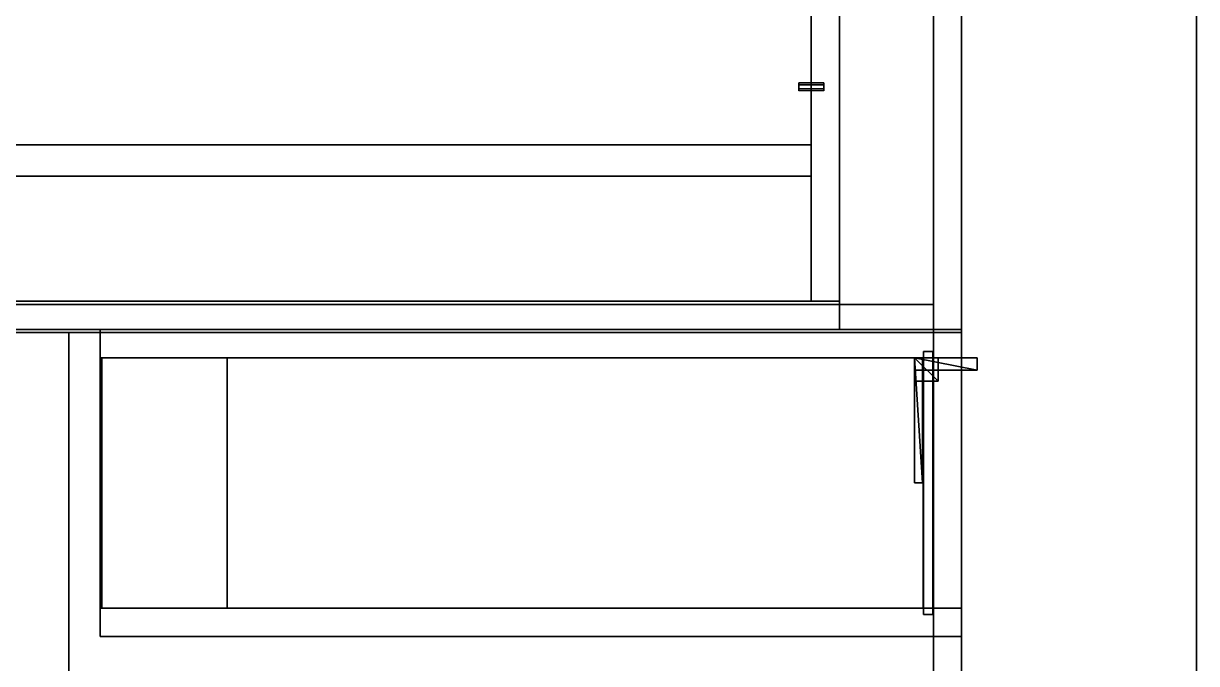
# Model space of a CAD drawing. Extents: x 0 to 3903, y -1756 to 0.
# Drawn here: x 3154 to 3903, y -949 to -540 of the extents above; entities that cross this region are included whole.
import ezdxf

# ---------------------------------------------------------------- set-up
doc = ezdxf.new("R2010")
doc.units = 0
for name, color, linetype in [('LAYER0', 7, 'CONTINUOUS'), ('LAYER1', 7, 'CONTINUOUS'), ('LAYER130', 8, 'CONTINUOUS'), ('LAYER131', 8, 'CONTINUOUS'), ('LAYER132', 8, 'CONTINUOUS'), ('LAYER133', 2, 'CONTINUOUS'), ('LAYER134', 28, 'CONTINUOUS'), ('LAYER135', 253, 'CONTINUOUS'), ('LAYER136', 253, 'CONTINUOUS'), ('LAYER137', 253, 'CONTINUOUS'), ('LAYER138', 253, 'CONTINUOUS'), ('LAYER139', 253, 'CONTINUOUS'), ('LAYER140', 253, 'CONTINUOUS'), ('LAYER141', 8, 'CONTINUOUS'), ('LAYER142', 8, 'CONTINUOUS'), ('LAYER143', 8, 'CONTINUOUS'), ('LAYER144', 8, 'CONTINUOUS'), ('LAYER145', 35, 'CONTINUOUS'), ('LAYER146', 35, 'CONTINUOUS'), ('LAYER147', 35, 'CONTINUOUS'), ('LAYER149', 35, 'CONTINUOUS'), ('LAYER55', 7, 'CONTINUOUS'), ('LAYER56', 8, 'CONTINUOUS'), ('LAYER57', 7, 'CONTINUOUS'), ('LAYER67', 7, 'CONTINUOUS'), ('LAYER70', 7, 'CONTINUOUS'), ('LAYER73', 254, 'CONTINUOUS')]:
    doc.layers.add(name, color=color, linetype=linetype)

msp = doc.modelspace()

# ---------------------------------------------------------------- linework, layer by layer
at = {"layer": 'LAYER0', "invisible_edges": 1}
for points in [[(3902.994, -18.002), (0.0042, -1756.002), (0.0042, -18.002), (3902.994, -18.002)], [(0.0042, -1756.002), (3902.994, -18.002), (3902.994, -1756.002), (0.0042, -1756.002)], [(3902.994, -1756.002, 5), (0.0042, -18.002, 5), (0.0042, -1756.002, 5), (3902.994, -1756.002, 5)], [(0.0042, -18.002, 5), (3902.994, -1756.002, 5), (3902.994, -18.002, 5), (0.0042, -18.002, 5)], [(3902.994, -18.002), (3902.994, -1756.002, 5), (3902.994, -1756.002), (3902.994, -18.002)], [(3902.994, -1756.002, 5), (3902.994, -18.002), (3902.994, -18.002, 5), (3902.994, -1756.002, 5)]]:
    msp.add_3dface(points, dxfattribs=at)
at = {"layer": 'LAYER1'}
for points, invisible_edges in [([(3903.002, -1756.003, 5), (3753.002, -1606.003, 5), (3903.002, -18.0032, 5), (3903.002, -1756.003, 5)], 3), ([(3753.002, -168.0032, 5), (3903.002, -18.0032, 5), (3753.002, -1606.003, 5), (3753.002, -168.0032, 5)], 3), ([(3903.002, -18.0032, 2955), (3903.002, -1593.003, 2198), (3903.002, -408.0032, 2198), (3903.002, -18.0032, 2955)], 5), ([(3903.002, -1756.003, 2955), (3903.002, -1593.003, 2198), (3903.002, -18.0032, 2955), (3903.002, -1756.003, 2955)], 3), ([(3903.002, -1593.003, 1073), (3903.002, -18.0032, 5), (3903.002, -408.0032, 1073), (3903.002, -1593.003, 1073)], 3), ([(3903.002, -1593.003, 1073), (3903.002, -1756.003, 5), (3903.002, -18.0032, 5), (3903.002, -1593.003, 1073)], 5), ([(3753.002, -168.0032, 5), (3753.002, -1593.003, 1073), (3753.002, -408.0032, 1073), (3753.002, -168.0032, 5)], 5), ([(3753.002, -1606.003, 5), (3753.002, -1593.003, 1073), (3753.002, -168.0032, 5), (3753.002, -1606.003, 5)], 3), ([(3753.002, -1593.003, 2198), (3753.002, -168.0032, 2955), (3753.002, -408.0032, 2198), (3753.002, -1593.003, 2198)], 3), ([(3753.002, -1593.003, 2198), (3753.002, -1606.003, 2955), (3753.002, -168.0032, 2955), (3753.002, -1593.003, 2198)], 5)]:
    msp.add_3dface(points, dxfattribs=dict(at, invisible_edges=invisible_edges))
at = {"layer": 'LAYER130', "invisible_edges": 1}
for points in [[(3728.399, -754, 563.5), (3202.999, -914, 563.5), (3728.399, -914, 563.5), (3728.399, -754, 563.5)], [(3202.999, -914, 563.5), (3728.399, -754, 563.5), (3202.999, -754, 563.5), (3202.999, -914, 563.5)], [(3202.999, -754, 545.5), (3202.999, -914, 563.5), (3202.999, -754, 563.5), (3202.999, -754, 545.5)], [(3202.999, -914, 563.5), (3202.999, -754, 545.5), (3202.999, -914, 545.5), (3202.999, -914, 563.5)], [(3728.399, -754, 563.5), (3202.999, -754, 545.5), (3202.999, -754, 563.5), (3728.399, -754, 563.5)], [(3202.999, -754, 545.5), (3728.399, -754, 563.5), (3728.399, -754, 545.5), (3202.999, -754, 545.5)], [(3202.999, -754, 545.5), (3728.399, -914, 545.5), (3202.999, -914, 545.5), (3202.999, -754, 545.5)], [(3728.399, -914, 545.5), (3202.999, -754, 545.5), (3728.399, -754, 545.5), (3728.399, -914, 545.5)], [(3728.399, -914, 545.5), (3728.399, -754, 563.5), (3728.399, -914, 563.5), (3728.399, -914, 545.5)], [(3728.399, -754, 563.5), (3728.399, -914, 545.5), (3728.399, -754, 545.5), (3728.399, -754, 563.5)], [(3728.399, -914, 545.5), (3202.999, -914, 563.5), (3202.999, -914, 545.5), (3728.399, -914, 545.5)], [(3202.999, -914, 563.5), (3728.399, -914, 545.5), (3728.399, -914, 563.5), (3202.999, -914, 563.5)]]:
    msp.add_3dface(points, dxfattribs=at)
at = {"layer": 'LAYER131', "invisible_edges": 1}
for points in [[(3752.999, -736, 205), (3202.999, -754, 205), (3202.999, -736, 205), (3752.999, -736, 205)], [(3202.999, -754, 205), (3752.999, -736, 205), (3752.999, -754, 205), (3202.999, -754, 205)], [(3202.999, -736, 885), (3202.999, -754, 205), (3202.999, -754, 885), (3202.999, -736, 885)], [(3202.999, -754, 205), (3202.999, -736, 885), (3202.999, -736, 205), (3202.999, -754, 205)], [(3752.999, -754, 885), (3202.999, -736, 885), (3202.999, -754, 885), (3752.999, -754, 885)], [(3202.999, -736, 885), (3752.999, -754, 885), (3752.999, -736, 885), (3202.999, -736, 885)], [(3202.999, -736, 885), (3752.999, -736, 205), (3202.999, -736, 205), (3202.999, -736, 885)], [(3752.999, -736, 205), (3202.999, -736, 885), (3752.999, -736, 885), (3752.999, -736, 205)], [(3752.999, -736, 205), (3752.999, -754, 885), (3752.999, -754, 205), (3752.999, -736, 205)], [(3752.999, -754, 885), (3752.999, -736, 205), (3752.999, -736, 885), (3752.999, -754, 885)], [(3752.999, -754, 885), (3202.999, -754, 205), (3752.999, -754, 205), (3752.999, -754, 885)], [(3202.999, -754, 205), (3752.999, -754, 885), (3202.999, -754, 885), (3202.999, -754, 205)]]:
    msp.add_3dface(points, dxfattribs=at)
at = {"layer": 'LAYER132', "invisible_edges": 1}
for points in [[(3752.999, -914, 205), (3202.999, -914, 885), (3752.999, -914, 885), (3752.999, -914, 205)], [(3202.999, -914, 885), (3752.999, -914, 205), (3202.999, -914, 205), (3202.999, -914, 885)], [(3752.999, -914, 205), (3202.999, -932, 205), (3202.999, -914, 205), (3752.999, -914, 205)], [(3202.999, -932, 205), (3752.999, -914, 205), (3752.999, -932, 205), (3202.999, -932, 205)], [(3202.999, -932, 205), (3202.999, -914, 885), (3202.999, -914, 205), (3202.999, -932, 205)], [(3202.999, -914, 885), (3202.999, -932, 205), (3202.999, -932, 885), (3202.999, -914, 885)], [(3752.999, -932, 885), (3202.999, -914, 885), (3202.999, -932, 885), (3752.999, -932, 885)], [(3202.999, -914, 885), (3752.999, -932, 885), (3752.999, -914, 885), (3202.999, -914, 885)], [(3752.999, -932, 885), (3752.999, -914, 205), (3752.999, -914, 885), (3752.999, -932, 885)], [(3752.999, -914, 205), (3752.999, -932, 885), (3752.999, -932, 205), (3752.999, -914, 205)], [(3202.999, -932, 205), (3752.999, -932, 885), (3202.999, -932, 885), (3202.999, -932, 205)], [(3752.999, -932, 885), (3202.999, -932, 205), (3752.999, -932, 205), (3752.999, -932, 885)]]:
    msp.add_3dface(points, dxfattribs=at)
at = {"layer": 'LAYER133'}
for points in [[(3722.999, -834, 855.5), (3727.999, -834, 855.5), (3722.999, -754, 855.5), (3722.999, -834, 855.5)], [(3722.999, -754, 855.5), (3727.999, -834, 855.5), (3727.999, -754, 855.5), (3722.999, -754, 855.5)], [(3722.999, -754, 855.5), (3727.999, -754, 855.5), (3722.999, -754, 832.5), (3722.999, -754, 855.5)], [(3722.999, -754, 832.5), (3727.999, -754, 855.5), (3727.999, -754, 832.5), (3722.999, -754, 832.5)], [(3722.999, -834, 855.5), (3722.999, -754, 855.5), (3722.999, -834, 832.5), (3722.999, -834, 855.5)], [(3722.999, -834, 832.5), (3722.999, -754, 855.5), (3722.999, -754, 832.5), (3722.999, -834, 832.5)], [(3722.999, -834, 832.5), (3722.999, -754, 832.5), (3727.999, -834, 832.5), (3722.999, -834, 832.5)], [(3727.999, -834, 832.5), (3722.999, -754, 832.5), (3727.999, -754, 832.5), (3727.999, -834, 832.5)], [(3727.999, -834, 832.5), (3727.999, -754, 832.5), (3727.999, -834, 855.5), (3727.999, -834, 832.5)], [(3727.999, -834, 855.5), (3727.999, -754, 832.5), (3727.999, -754, 855.5), (3727.999, -834, 855.5)], [(3722.999, -834, 832.5), (3727.999, -834, 832.5), (3722.999, -834, 855.5), (3722.999, -834, 832.5)], [(3722.999, -834, 855.5), (3727.999, -834, 832.5), (3727.999, -834, 855.5), (3722.999, -834, 855.5)]]:
    msp.add_3dface(points, dxfattribs=at)
at = {"layer": 'LAYER134', "invisible_edges": 1}
for points in [[(3722.999, -754, 832.5), (3722.999, -834, 855.5), (3722.999, -754, 855.5), (3722.999, -754, 832.5)], [(3722.999, -834, 855.5), (3722.999, -754, 832.5), (3722.999, -834, 832.5), (3722.999, -834, 855.5)], [(3727.999, -754, 855.5), (3722.999, -834, 855.5), (3727.999, -834, 855.5), (3727.999, -754, 855.5)], [(3722.999, -834, 855.5), (3727.999, -754, 855.5), (3722.999, -754, 855.5), (3722.999, -834, 855.5)], [(3722.999, -754, 832.5), (3727.999, -834, 832.5), (3722.999, -834, 832.5), (3722.999, -754, 832.5)], [(3727.999, -834, 832.5), (3722.999, -754, 832.5), (3727.999, -754, 832.5), (3727.999, -834, 832.5)], [(3727.999, -754, 855.5), (3722.999, -754, 832.5), (3722.999, -754, 855.5), (3727.999, -754, 855.5)], [(3722.999, -754, 832.5), (3727.999, -754, 855.5), (3727.999, -754, 832.5), (3722.999, -754, 832.5)], [(3727.999, -834, 832.5), (3727.999, -754, 855.5), (3727.999, -834, 855.5), (3727.999, -834, 832.5)], [(3727.999, -754, 855.5), (3727.999, -834, 832.5), (3727.999, -754, 832.5), (3727.999, -754, 855.5)], [(3727.999, -834, 832.5), (3722.999, -834, 855.5), (3722.999, -834, 832.5), (3727.999, -834, 832.5)], [(3722.999, -834, 855.5), (3727.999, -834, 832.5), (3727.999, -834, 855.5), (3722.999, -834, 855.5)]]:
    msp.add_3dface(points, dxfattribs=at)
at = {"layer": 'LAYER135'}
for points in [[(3722.999, -769, 855.5), (3737.999, -769, 855.5), (3722.999, -754, 855.5), (3722.999, -769, 855.5)], [(3722.999, -754, 855.5), (3737.999, -769, 855.5), (3737.999, -754, 855.5), (3722.999, -754, 855.5)], [(3722.999, -754, 855.5), (3737.999, -754, 855.5), (3722.999, -754, 840.5), (3722.999, -754, 855.5)], [(3722.999, -754, 840.5), (3737.999, -754, 855.5), (3737.999, -754, 840.5), (3722.999, -754, 840.5)], [(3722.999, -769, 855.5), (3722.999, -754, 855.5), (3722.999, -769, 840.5), (3722.999, -769, 855.5)], [(3722.999, -769, 840.5), (3722.999, -754, 855.5), (3722.999, -754, 840.5), (3722.999, -769, 840.5)], [(3722.999, -769, 840.5), (3722.999, -754, 840.5), (3737.999, -769, 840.5), (3722.999, -769, 840.5)], [(3737.999, -769, 840.5), (3722.999, -754, 840.5), (3737.999, -754, 840.5), (3737.999, -769, 840.5)], [(3737.999, -769, 840.5), (3737.999, -754, 840.5), (3737.999, -769, 855.5), (3737.999, -769, 840.5)], [(3737.999, -769, 855.5), (3737.999, -754, 840.5), (3737.999, -754, 855.5), (3737.999, -769, 855.5)], [(3722.999, -769, 840.5), (3737.999, -769, 840.5), (3722.999, -769, 855.5), (3722.999, -769, 840.5)], [(3722.999, -769, 855.5), (3737.999, -769, 840.5), (3737.999, -769, 855.5), (3722.999, -769, 855.5)]]:
    msp.add_3dface(points, dxfattribs=at)
at = {"layer": 'LAYER136'}
for points in [[(3722.999, -769, 855.5), (3737.999, -769, 855.5), (3722.999, -754, 855.5), (3722.999, -769, 855.5)], [(3722.999, -754, 855.5), (3737.999, -769, 855.5), (3737.999, -754, 855.5), (3722.999, -754, 855.5)], [(3722.999, -754, 855.5), (3737.999, -754, 855.5), (3722.999, -754, 840.5), (3722.999, -754, 855.5)], [(3722.999, -754, 840.5), (3737.999, -754, 855.5), (3737.999, -754, 840.5), (3722.999, -754, 840.5)], [(3722.999, -769, 855.5), (3722.999, -754, 855.5), (3722.999, -769, 840.5), (3722.999, -769, 855.5)], [(3722.999, -769, 840.5), (3722.999, -754, 855.5), (3722.999, -754, 840.5), (3722.999, -769, 840.5)], [(3722.999, -769, 840.5), (3722.999, -754, 840.5), (3737.999, -769, 840.5), (3722.999, -769, 840.5)], [(3737.999, -769, 840.5), (3722.999, -754, 840.5), (3737.999, -754, 840.5), (3737.999, -769, 840.5)], [(3737.999, -769, 840.5), (3737.999, -754, 840.5), (3737.999, -769, 855.5), (3737.999, -769, 840.5)], [(3737.999, -769, 855.5), (3737.999, -754, 840.5), (3737.999, -754, 855.5), (3737.999, -769, 855.5)], [(3722.999, -769, 840.5), (3737.999, -769, 840.5), (3722.999, -769, 855.5), (3722.999, -769, 840.5)], [(3722.999, -769, 855.5), (3737.999, -769, 840.5), (3737.999, -769, 855.5), (3722.999, -769, 855.5)]]:
    msp.add_3dface(points, dxfattribs=at)
at = {"layer": 'LAYER137'}
for points in [[(3722.999, -769, 855.5), (3737.999, -769, 855.5), (3722.999, -754, 855.5), (3722.999, -769, 855.5)], [(3722.999, -754, 855.5), (3737.999, -769, 855.5), (3737.999, -754, 855.5), (3722.999, -754, 855.5)], [(3722.999, -754, 855.5), (3737.999, -754, 855.5), (3722.999, -754, 840.5), (3722.999, -754, 855.5)], [(3722.999, -754, 840.5), (3737.999, -754, 855.5), (3737.999, -754, 840.5), (3722.999, -754, 840.5)], [(3722.999, -769, 855.5), (3722.999, -754, 855.5), (3722.999, -769, 840.5), (3722.999, -769, 855.5)], [(3722.999, -769, 840.5), (3722.999, -754, 855.5), (3722.999, -754, 840.5), (3722.999, -769, 840.5)], [(3722.999, -769, 840.5), (3722.999, -754, 840.5), (3737.999, -769, 840.5), (3722.999, -769, 840.5)], [(3737.999, -769, 840.5), (3722.999, -754, 840.5), (3737.999, -754, 840.5), (3737.999, -769, 840.5)], [(3737.999, -769, 840.5), (3737.999, -754, 840.5), (3737.999, -769, 855.5), (3737.999, -769, 840.5)], [(3737.999, -769, 855.5), (3737.999, -754, 840.5), (3737.999, -754, 855.5), (3737.999, -769, 855.5)], [(3722.999, -769, 840.5), (3737.999, -769, 840.5), (3722.999, -769, 855.5), (3722.999, -769, 840.5)], [(3722.999, -769, 855.5), (3737.999, -769, 840.5), (3737.999, -769, 855.5), (3722.999, -769, 855.5)]]:
    msp.add_3dface(points, dxfattribs=at)
at = {"layer": 'LAYER138'}
for points in [[(3722.999, -769, 855.5), (3737.999, -769, 855.5), (3722.999, -754, 855.5), (3722.999, -769, 855.5)], [(3722.999, -754, 855.5), (3737.999, -769, 855.5), (3737.999, -754, 855.5), (3722.999, -754, 855.5)], [(3722.999, -754, 855.5), (3737.999, -754, 855.5), (3722.999, -754, 840.5), (3722.999, -754, 855.5)], [(3722.999, -754, 840.5), (3737.999, -754, 855.5), (3737.999, -754, 840.5), (3722.999, -754, 840.5)], [(3722.999, -769, 855.5), (3722.999, -754, 855.5), (3722.999, -769, 840.5), (3722.999, -769, 855.5)], [(3722.999, -769, 840.5), (3722.999, -754, 855.5), (3722.999, -754, 840.5), (3722.999, -769, 840.5)], [(3722.999, -769, 840.5), (3722.999, -754, 840.5), (3737.999, -769, 840.5), (3722.999, -769, 840.5)], [(3737.999, -769, 840.5), (3722.999, -754, 840.5), (3737.999, -754, 840.5), (3737.999, -769, 840.5)], [(3737.999, -769, 840.5), (3737.999, -754, 840.5), (3737.999, -769, 855.5), (3737.999, -769, 840.5)], [(3737.999, -769, 855.5), (3737.999, -754, 840.5), (3737.999, -754, 855.5), (3737.999, -769, 855.5)], [(3722.999, -769, 840.5), (3737.999, -769, 840.5), (3722.999, -769, 855.5), (3722.999, -769, 840.5)], [(3722.999, -769, 855.5), (3737.999, -769, 840.5), (3737.999, -769, 855.5), (3722.999, -769, 855.5)]]:
    msp.add_3dface(points, dxfattribs=at)
at = {"layer": 'LAYER139'}
for points in [[(3722.999, -762, 855.5), (3762.999, -762, 855.5), (3722.999, -754, 855.5), (3722.999, -762, 855.5)], [(3722.999, -754, 855.5), (3762.999, -762, 855.5), (3762.999, -754, 855.5), (3722.999, -754, 855.5)], [(3722.999, -754, 855.5), (3762.999, -754, 855.5), (3722.999, -754, 847.5), (3722.999, -754, 855.5)], [(3722.999, -754, 847.5), (3762.999, -754, 855.5), (3762.999, -754, 847.5), (3722.999, -754, 847.5)], [(3722.999, -762, 855.5), (3722.999, -754, 855.5), (3722.999, -762, 847.5), (3722.999, -762, 855.5)], [(3722.999, -762, 847.5), (3722.999, -754, 855.5), (3722.999, -754, 847.5), (3722.999, -762, 847.5)], [(3722.999, -762, 847.5), (3722.999, -754, 847.5), (3762.999, -762, 847.5), (3722.999, -762, 847.5)], [(3762.999, -762, 847.5), (3722.999, -754, 847.5), (3762.999, -754, 847.5), (3762.999, -762, 847.5)], [(3762.999, -762, 847.5), (3762.999, -754, 847.5), (3762.999, -762, 855.5), (3762.999, -762, 847.5)], [(3762.999, -762, 855.5), (3762.999, -754, 847.5), (3762.999, -754, 855.5), (3762.999, -762, 855.5)], [(3722.999, -762, 847.5), (3762.999, -762, 847.5), (3722.999, -762, 855.5), (3722.999, -762, 847.5)], [(3722.999, -762, 855.5), (3762.999, -762, 847.5), (3762.999, -762, 855.5), (3722.999, -762, 855.5)]]:
    msp.add_3dface(points, dxfattribs=at)
at = {"layer": 'LAYER140'}
for points in [[(3722.999, -834, 855.5), (3727.999, -834, 855.5), (3722.999, -754, 855.5), (3722.999, -834, 855.5)], [(3722.999, -754, 855.5), (3727.999, -834, 855.5), (3727.999, -754, 855.5), (3722.999, -754, 855.5)], [(3722.999, -754, 855.5), (3727.999, -754, 855.5), (3722.999, -754, 839.5), (3722.999, -754, 855.5)], [(3722.999, -754, 839.5), (3727.999, -754, 855.5), (3727.999, -754, 839.5), (3722.999, -754, 839.5)], [(3722.999, -834, 855.5), (3722.999, -754, 855.5), (3722.999, -834, 839.5), (3722.999, -834, 855.5)], [(3722.999, -834, 839.5), (3722.999, -754, 855.5), (3722.999, -754, 839.5), (3722.999, -834, 839.5)], [(3722.999, -834, 839.5), (3722.999, -754, 839.5), (3727.999, -834, 839.5), (3722.999, -834, 839.5)], [(3727.999, -834, 839.5), (3722.999, -754, 839.5), (3727.999, -754, 839.5), (3727.999, -834, 839.5)], [(3727.999, -834, 839.5), (3727.999, -754, 839.5), (3727.999, -834, 855.5), (3727.999, -834, 839.5)], [(3727.999, -834, 855.5), (3727.999, -754, 839.5), (3727.999, -754, 855.5), (3727.999, -834, 855.5)], [(3722.999, -834, 839.5), (3727.999, -834, 839.5), (3722.999, -834, 855.5), (3722.999, -834, 839.5)], [(3722.999, -834, 855.5), (3727.999, -834, 839.5), (3727.999, -834, 855.5), (3722.999, -834, 855.5)]]:
    msp.add_3dface(points, dxfattribs=at)
at = {"layer": 'LAYER141', "invisible_edges": 1}
for points in [[(3752.999, -914, 206), (3202.999, -754, 206), (3752.999, -754, 206), (3752.999, -914, 206)], [(3202.999, -754, 206), (3752.999, -914, 206), (3202.999, -914, 206), (3202.999, -754, 206)], [(3752.999, -754, 224), (3202.999, -754, 206), (3202.999, -754, 224), (3752.999, -754, 224)], [(3202.999, -754, 206), (3752.999, -754, 224), (3752.999, -754, 206), (3202.999, -754, 206)], [(3202.999, -914, 224), (3202.999, -754, 206), (3202.999, -914, 206), (3202.999, -914, 224)], [(3202.999, -754, 206), (3202.999, -914, 224), (3202.999, -754, 224), (3202.999, -754, 206)], [(3202.999, -914, 224), (3752.999, -754, 224), (3202.999, -754, 224), (3202.999, -914, 224)], [(3752.999, -754, 224), (3202.999, -914, 224), (3752.999, -914, 224), (3752.999, -754, 224)], [(3752.999, -754, 224), (3752.999, -914, 206), (3752.999, -754, 206), (3752.999, -754, 224)], [(3752.999, -914, 206), (3752.999, -754, 224), (3752.999, -914, 224), (3752.999, -914, 206)], [(3752.999, -914, 206), (3202.999, -914, 224), (3202.999, -914, 206), (3752.999, -914, 206)], [(3202.999, -914, 224), (3752.999, -914, 206), (3752.999, -914, 224), (3202.999, -914, 224)]]:
    msp.add_3dface(points, dxfattribs=at)
at = {"layer": 'LAYER142', "invisible_edges": 1}
for points in [[(3283.999, -914, 866.5), (3203.999, -754, 866.5), (3283.999, -754, 866.5), (3283.999, -914, 866.5)], [(3203.999, -754, 866.5), (3283.999, -914, 866.5), (3203.999, -914, 866.5), (3203.999, -754, 866.5)], [(3283.999, -754, 884.5), (3203.999, -754, 866.5), (3203.999, -754, 884.5), (3283.999, -754, 884.5)], [(3203.999, -754, 866.5), (3283.999, -754, 884.5), (3283.999, -754, 866.5), (3203.999, -754, 866.5)], [(3203.999, -914, 884.5), (3203.999, -754, 866.5), (3203.999, -914, 866.5), (3203.999, -914, 884.5)], [(3203.999, -754, 866.5), (3203.999, -914, 884.5), (3203.999, -754, 884.5), (3203.999, -754, 866.5)], [(3203.999, -914, 884.5), (3283.999, -754, 884.5), (3203.999, -754, 884.5), (3203.999, -914, 884.5)], [(3283.999, -754, 884.5), (3203.999, -914, 884.5), (3283.999, -914, 884.5), (3283.999, -754, 884.5)], [(3283.999, -754, 884.5), (3283.999, -914, 866.5), (3283.999, -754, 866.5), (3283.999, -754, 884.5)], [(3283.999, -914, 866.5), (3283.999, -754, 884.5), (3283.999, -914, 884.5), (3283.999, -914, 866.5)], [(3283.999, -914, 866.5), (3203.999, -914, 884.5), (3203.999, -914, 866.5), (3283.999, -914, 866.5)], [(3203.999, -914, 884.5), (3283.999, -914, 866.5), (3283.999, -914, 884.5), (3203.999, -914, 884.5)]]:
    msp.add_3dface(points, dxfattribs=at)
at = {"layer": 'LAYER143', "invisible_edges": 1}
for points in [[(3728.699, -918, 220), (3728.699, -750, 884.5), (3728.699, -750, 220), (3728.699, -918, 220)], [(3728.699, -750, 884.5), (3728.699, -918, 220), (3728.699, -918, 884.5), (3728.699, -750, 884.5)], [(3734.699, -750, 220), (3728.699, -750, 884.5), (3734.699, -750, 884.5), (3734.699, -750, 220)], [(3728.699, -750, 884.5), (3734.699, -750, 220), (3728.699, -750, 220), (3728.699, -750, 884.5)], [(3734.699, -918, 884.5), (3728.699, -750, 884.5), (3728.699, -918, 884.5), (3734.699, -918, 884.5)], [(3728.699, -750, 884.5), (3734.699, -918, 884.5), (3734.699, -750, 884.5), (3728.699, -750, 884.5)], [(3734.699, -750, 220), (3728.699, -918, 220), (3728.699, -750, 220), (3734.699, -750, 220)], [(3728.699, -918, 220), (3734.699, -750, 220), (3734.699, -918, 220), (3728.699, -918, 220)], [(3734.699, -918, 884.5), (3734.699, -750, 220), (3734.699, -750, 884.5), (3734.699, -918, 884.5)], [(3734.699, -750, 220), (3734.699, -918, 884.5), (3734.699, -918, 220), (3734.699, -750, 220)], [(3728.699, -918, 220), (3734.699, -918, 884.5), (3728.699, -918, 884.5), (3728.699, -918, 220)], [(3734.699, -918, 884.5), (3728.699, -918, 220), (3734.699, -918, 220), (3734.699, -918, 884.5)]]:
    msp.add_3dface(points, dxfattribs=at)
at = {"layer": 'LAYER144', "invisible_edges": 1}
for points in [[(3734.999, -754, 885), (3752.999, -754, 765), (3734.999, -754, 765), (3734.999, -754, 885)], [(3752.999, -754, 765), (3734.999, -754, 885), (3752.999, -754, 885), (3752.999, -754, 765)], [(3734.999, -914, 765), (3752.999, -754, 765), (3752.999, -914, 765), (3734.999, -914, 765)], [(3752.999, -754, 765), (3734.999, -914, 765), (3734.999, -754, 765), (3752.999, -754, 765)], [(3734.999, -754, 885), (3752.999, -914, 885), (3752.999, -754, 885), (3734.999, -754, 885)], [(3752.999, -914, 885), (3734.999, -754, 885), (3734.999, -914, 885), (3752.999, -914, 885)], [(3734.999, -914, 765), (3734.999, -754, 885), (3734.999, -754, 765), (3734.999, -914, 765)], [(3734.999, -754, 885), (3734.999, -914, 765), (3734.999, -914, 885), (3734.999, -754, 885)], [(3752.999, -914, 885), (3752.999, -754, 765), (3752.999, -754, 885), (3752.999, -914, 885)], [(3752.999, -754, 765), (3752.999, -914, 885), (3752.999, -914, 765), (3752.999, -754, 765)], [(3752.999, -914, 885), (3734.999, -914, 765), (3752.999, -914, 765), (3752.999, -914, 885)], [(3734.999, -914, 765), (3752.999, -914, 885), (3734.999, -914, 885), (3734.999, -914, 765)]]:
    msp.add_3dface(points, dxfattribs=at)
at = {"layer": 'LAYER145'}
for points, invisible_edges in [([(2987.5, -234.75, 885), (3753, -168, 885), (3753, -738, 885), (2987.5, -234.75, 885)], 5), ([(3753, -168, 910), (2987.5, -234.75, 910), (3753, -738, 910), (3753, -168, 910)], 3), ([(3753, -168, 910), (3753, -738, 885), (3753, -168, 885), (3753, -168, 910)], 1), ([(3753, -738, 885), (3753, -168, 910), (3753, -738, 910), (3753, -738, 885)], 1), ([(2987.5, -234.75, 885), (3753, -738, 885), (3013.39, -254.6101, 885), (2987.5, -234.75, 885)], 3), ([(3753, -738, 910), (2987.5, -234.75, 910), (3013.39, -254.6101, 910), (3753, -738, 910)], 5), ([(3013.39, -254.6101, 885), (3753, -738, 885), (3033.25, -280.5, 885), (3013.39, -254.6101, 885)], 3), ([(3753, -738, 910), (3013.39, -254.6101, 910), (3033.25, -280.5, 910), (3753, -738, 910)], 5), ([(3033.25, -280.5, 885), (3753, -738, 885), (3045.74, -310.6499, 885), (3033.25, -280.5, 885)], 3), ([(3753, -738, 910), (3033.25, -280.5, 910), (3045.74, -310.6499, 910), (3753, -738, 910)], 5), ([(3045.74, -310.6499, 885), (3753, -738, 885), (3050, -343, 885), (3045.74, -310.6499, 885)], 3), ([(3753, -738, 910), (3045.74, -310.6499, 910), (3050, -343, 910), (3753, -738, 910)], 5), ([(3050, -343, 885), (3753, -738, 885), (3050, -543, 885), (3050, -343, 885)], 3), ([(3753, -738, 910), (3050, -343, 910), (3050, -543, 910), (3753, -738, 910)], 5), ([(3050, -543, 885), (3753, -738, 885), (3045.74, -575.3501, 885), (3050, -543, 885)], 3), ([(3753, -738, 910), (3050, -543, 910), (3045.74, -575.3501, 910), (3753, -738, 910)], 5), ([(3045.74, -575.3501, 885), (3753, -738, 885), (3033.25, -605.5, 885), (3045.74, -575.3501, 885)], 3), ([(3753, -738, 910), (3045.74, -575.3501, 910), (3033.25, -605.5, 910), (3753, -738, 910)], 5), ([(3033.25, -605.5, 885), (3753, -738, 885), (3013.39, -631.3899, 885), (3033.25, -605.5, 885)], 3), ([(3753, -738, 910), (3033.25, -605.5, 910), (3013.39, -631.3899, 910), (3753, -738, 910)], 5), ([(3013.39, -631.3899, 885), (3753, -738, 885), (2987.5, -651.25, 885), (3013.39, -631.3899, 885)], 3), ([(3753, -738, 910), (3013.39, -631.3899, 910), (2987.5, -651.25, 910), (3753, -738, 910)], 5), ([(2987.5, -651.25, 885), (3753, -738, 885), (2957.35, -663.74, 885), (2987.5, -651.25, 885)], 3), ([(3753, -738, 910), (2987.5, -651.25, 910), (2957.35, -663.74, 910), (3753, -738, 910)], 5), ([(2957.35, -663.74, 885), (3753, -738, 885), (2925, -668, 885), (2957.35, -663.74, 885)], 3), ([(3753, -738, 910), (2957.35, -663.74, 910), (2925, -668, 910), (3753, -738, 910)], 5), ([(2405, -738, 885), (2625, -668, 885), (3753, -738, 885), (2405, -738, 885)], 3), ([(3753, -738, 910), (2925, -668, 910), (2405, -738, 910), (3753, -738, 910)], 3), ([(2925, -668, 885), (3753, -738, 885), (2625, -668, 885), (2925, -668, 885)], 3), ([(3753, -738, 885), (2405, -738, 910), (2405, -738, 885), (3753, -738, 885)], 1), ([(2405, -738, 910), (3753, -738, 885), (3753, -738, 910), (2405, -738, 910)], 1)]:
    msp.add_3dface(points, dxfattribs=dict(at, invisible_edges=invisible_edges))
at = {"layer": 'LAYER146'}
for points, invisible_edges in [([(3753, -738, 910), (3735, -720, 910), (3753, -168, 910), (3753, -738, 910)], 3), ([(3735, -186, 910), (3753, -168, 910), (3735, -720, 910), (3735, -186, 910)], 3), ([(3735, -186, 930), (3753, -738, 930), (3753, -168, 930), (3735, -186, 930)], 5), ([(3753, -738, 930), (3753, -168, 910), (3753, -168, 930), (3753, -738, 930)], 1), ([(3753, -168, 910), (3753, -738, 930), (3753, -738, 910), (3753, -168, 910)], 1), ([(3735, -720, 910), (3735, -186, 930), (3735, -186, 910), (3735, -720, 910)], 1), ([(3735, -186, 930), (3735, -720, 910), (3735, -720, 930), (3735, -186, 930)], 1), ([(3753, -738, 930), (3735, -186, 930), (3735, -720, 930), (3753, -738, 930)], 5), ([(3735, -720, 910), (3753, -738, 910), (2405, -738, 910), (3735, -720, 910)], 5), ([(3735, -720, 910), (2405, -738, 910), (2423, -720, 910), (3735, -720, 910)], 3), ([(3753, -738, 930), (3735, -720, 930), (2405, -738, 930), (3753, -738, 930)], 3), ([(2405, -738, 930), (3735, -720, 930), (2423, -720, 930), (2405, -738, 930)], 5), ([(2423, -720, 930), (3735, -720, 910), (2423, -720, 910), (2423, -720, 930)], 1), ([(3735, -720, 910), (2423, -720, 930), (3735, -720, 930), (3735, -720, 910)], 1), ([(3753, -738, 930), (2405, -738, 910), (3753, -738, 910), (3753, -738, 930)], 1), ([(2405, -738, 910), (3753, -738, 930), (2405, -738, 930), (2405, -738, 910)], 1)]:
    msp.add_3dface(points, dxfattribs=dict(at, invisible_edges=invisible_edges))
at = {"layer": 'LAYER147', "invisible_edges": 1}
for points in [[(3182.998, -1606, 885), (3752.998, -738, 885), (3752.998, -1606, 885), (3182.998, -1606, 885)], [(3752.998, -738, 885), (3182.998, -1606, 885), (3182.998, -738, 885), (3752.998, -738, 885)], [(3182.998, -738, 930), (3752.998, -1606, 930), (3752.998, -738, 930), (3182.998, -738, 930)], [(3752.998, -1606, 930), (3182.998, -738, 930), (3182.998, -1606, 930), (3752.998, -1606, 930)], [(3182.998, -738, 930), (3752.998, -738, 885), (3182.998, -738, 885), (3182.998, -738, 930)], [(3752.998, -738, 885), (3182.998, -738, 930), (3752.998, -738, 930), (3752.998, -738, 885)], [(3182.998, -1606, 885), (3182.998, -738, 930), (3182.998, -738, 885), (3182.998, -1606, 885)], [(3182.998, -738, 930), (3182.998, -1606, 885), (3182.998, -1606, 930), (3182.998, -738, 930)], [(3752.998, -1606, 930), (3752.998, -738, 885), (3752.998, -738, 930), (3752.998, -1606, 930)], [(3752.998, -738, 885), (3752.998, -1606, 930), (3752.998, -1606, 885), (3752.998, -738, 885)]]:
    msp.add_3dface(points, dxfattribs=at)
at = {"layer": 'LAYER149'}
for points, invisible_edges in [([(3753, -1606.001, 930), (3735, -1588.001, 930), (3753, -168.001, 930), (3753, -1606.001, 930)], 3), ([(3735, -186.001, 930), (3753, -168.001, 930), (3735, -1588.001, 930), (3735, -186.001, 930)], 3), ([(3753, -168.001, 980), (3735, -186.001, 980), (3753, -1606.001, 980), (3753, -168.001, 980)], 3), ([(3753, -1606.001, 980), (3753, -168.001, 930), (3753, -168.001, 980), (3753, -1606.001, 980)], 1), ([(3753, -168.001, 930), (3753, -1606.001, 980), (3753, -1606.001, 930), (3753, -168.001, 930)], 1), ([(3735, -1588.001, 930), (3735, -186.001, 980), (3735, -186.001, 930), (3735, -1588.001, 930)], 1), ([(3735, -186.001, 980), (3735, -1588.001, 930), (3735, -1588.001, 980), (3735, -186.001, 980)], 1), ([(3735, -1588.001, 980), (3753, -1606.001, 980), (3735, -186.001, 980), (3735, -1588.001, 980)], 3)]:
    msp.add_3dface(points, dxfattribs=dict(at, invisible_edges=invisible_edges))
at = {"layer": 'LAYER55', "invisible_edges": 1}
for points in [[(3657, -168, 205.5), (2423, -718, 205.5), (2423, -168, 205.5), (3657, -168, 205.5)], [(2423, -718, 205.5), (3657, -168, 205.5), (3657, -718, 205.5), (2423, -718, 205.5)], [(3657, -718, 223.5), (2423, -168, 223.5), (2423, -718, 223.5), (3657, -718, 223.5)], [(2423, -168, 223.5), (3657, -718, 223.5), (3657, -168, 223.5), (2423, -168, 223.5)], [(3657, -168, 205.5), (3657, -718, 223.5), (3657, -718, 205.5), (3657, -168, 205.5)], [(3657, -718, 223.5), (3657, -168, 205.5), (3657, -168, 223.5), (3657, -718, 223.5)], [(3657, -718, 223.5), (2423, -718, 205.5), (3657, -718, 205.5), (3657, -718, 223.5)], [(2423, -718, 205.5), (3657, -718, 223.5), (2423, -718, 223.5), (2423, -718, 205.5)]]:
    msp.add_3dface(points, dxfattribs=at)
at = {"layer": 'LAYER56', "invisible_edges": 1}
for points in [[(3675, -718, 204.5), (3135, -718, 884.5), (3675, -718, 884.5), (3675, -718, 204.5)], [(3135, -718, 884.5), (3675, -718, 204.5), (3135, -718, 204.5), (3135, -718, 884.5)], [(3675, -718, 204.5), (3135, -736, 204.5), (3135, -718, 204.5), (3675, -718, 204.5)], [(3135, -736, 204.5), (3675, -718, 204.5), (3675, -736, 204.5), (3135, -736, 204.5)], [(3675, -736, 884.5), (3135, -718, 884.5), (3135, -736, 884.5), (3675, -736, 884.5)], [(3135, -718, 884.5), (3675, -736, 884.5), (3675, -718, 884.5), (3135, -718, 884.5)], [(3675, -736, 884.5), (3675, -718, 204.5), (3675, -718, 884.5), (3675, -736, 884.5)], [(3675, -718, 204.5), (3675, -736, 884.5), (3675, -736, 204.5), (3675, -718, 204.5)], [(3135, -736, 204.5), (3675, -736, 884.5), (3135, -736, 884.5), (3135, -736, 204.5)], [(3675, -736, 884.5), (3135, -736, 204.5), (3675, -736, 204.5), (3675, -736, 884.5)]]:
    msp.add_3dface(points, dxfattribs=at)
at = {"layer": 'LAYER57', "invisible_edges": 1}
for points in [[(3657, -168, 204.5), (3657, -718, 884.5), (3657, -168, 884.5), (3657, -168, 204.5)], [(3657, -718, 884.5), (3657, -168, 204.5), (3657, -718, 204.5), (3657, -718, 884.5)], [(3657, -168, 204.5), (3675, -718, 204.5), (3657, -718, 204.5), (3657, -168, 204.5)], [(3675, -718, 204.5), (3657, -168, 204.5), (3675, -168, 204.5), (3675, -718, 204.5)], [(3675, -168, 884.5), (3657, -718, 884.5), (3675, -718, 884.5), (3675, -168, 884.5)], [(3657, -718, 884.5), (3675, -168, 884.5), (3657, -168, 884.5), (3657, -718, 884.5)], [(3675, -718, 204.5), (3675, -168, 884.5), (3675, -718, 884.5), (3675, -718, 204.5)], [(3675, -168, 884.5), (3675, -718, 204.5), (3675, -168, 204.5), (3675, -168, 884.5)], [(3675, -718, 204.5), (3657, -718, 884.5), (3657, -718, 204.5), (3675, -718, 204.5)], [(3657, -718, 884.5), (3675, -718, 204.5), (3675, -718, 884.5), (3657, -718, 884.5)]]:
    msp.add_3dface(points, dxfattribs=at)
at = {"layer": 'LAYER67', "invisible_edges": 1}
for points in [[(3657, -638, 866), (2423, -718, 866), (2423, -638, 866), (3657, -638, 866)], [(2423, -718, 866), (3657, -638, 866), (3657, -718, 866), (2423, -718, 866)], [(2423, -638, 884), (3657, -638, 866), (2423, -638, 866), (2423, -638, 884)], [(3657, -638, 866), (2423, -638, 884), (3657, -638, 884), (3657, -638, 866)], [(3657, -718, 884), (2423, -638, 884), (2423, -718, 884), (3657, -718, 884)], [(2423, -638, 884), (3657, -718, 884), (3657, -638, 884), (2423, -638, 884)], [(3657, -638, 866), (3657, -718, 884), (3657, -718, 866), (3657, -638, 866)], [(3657, -718, 884), (3657, -638, 866), (3657, -638, 884), (3657, -718, 884)], [(3657, -718, 884), (2423, -718, 866), (3657, -718, 866), (3657, -718, 884)], [(2423, -718, 866), (3657, -718, 884), (2423, -718, 884), (2423, -718, 866)]]:
    msp.add_3dface(points, dxfattribs=at)
at = {"layer": 'LAYER70', "invisible_edges": 1}
for points in [[(3657, -192.5999, 535.5), (2423, -617.9998, 535.5), (2423, -192.5999, 535.5), (3657, -192.5999, 535.5)], [(2423, -617.9998, 535.5), (3657, -192.5999, 535.5), (3657, -617.9998, 535.5), (2423, -617.9998, 535.5)], [(3657, -617.9998, 553.5), (2423, -192.5999, 553.5), (2423, -617.9998, 553.5), (3657, -617.9998, 553.5)], [(2423, -192.5999, 553.5), (3657, -617.9998, 553.5), (3657, -192.5999, 553.5), (2423, -192.5999, 553.5)], [(3657, -192.5999, 535.5), (3657, -617.9998, 553.5), (3657, -617.9998, 535.5), (3657, -192.5999, 535.5)], [(3657, -617.9998, 553.5), (3657, -192.5999, 535.5), (3657, -192.5999, 553.5), (3657, -617.9998, 553.5)], [(3657, -617.9998, 553.5), (2423, -617.9998, 535.5), (3657, -617.9998, 535.5), (3657, -617.9998, 553.5)], [(2423, -617.9998, 535.5), (3657, -617.9998, 553.5), (2423, -617.9998, 553.5), (2423, -617.9998, 535.5)]]:
    msp.add_3dface(points, dxfattribs=at)
at = {"layer": 'LAYER73'}
for points in [[(3649, -583.5, 533), (3649, -578.5, 533), (3649, -579.75, 535.165), (3649, -582.25, 535.165)], [(3649, -583.5, 533), (3649, -582.25, 530.8349), (3649, -579.75, 530.8349), (3649, -578.5, 533)], [(3656.95, -578, 533), (3656.95, -584, 533), (3656.95, -582.5, 535.5981), (3656.95, -579.5, 535.5981)], [(3656.95, -578, 533), (3656.95, -584, 533), (3656.95, -582.5, 530.4019), (3656.95, -579.5, 530.4019)], [(3657.05, -578, 533), (3657.05, -584, 533), (3657.05, -582.5, 535.5981), (3657.05, -579.5, 535.5981)], [(3657.05, -578, 533), (3657.05, -584, 533), (3657.05, -582.5, 530.4019), (3657.05, -579.5, 530.4019)], [(3665, -583.5, 533), (3665, -578.5, 533), (3665, -579.75, 535.165), (3665, -582.25, 535.165)], [(3665, -583.5, 533), (3665, -582.25, 530.8349), (3665, -579.75, 530.8349), (3665, -578.5, 533)]]:
    msp.add_3dface(points, dxfattribs=at)

# ---------------------------------------------------------------- meshes
at = {"layer": 'LAYER1'}
mesh = msp.add_polymesh((5, 2), dxfattribs=at)
for k, corner in enumerate([(150.0001, -168.0002, 2955), (150.0001, -1606, 2955), (3752.999, -168.0002, 2955), (150.0001, -168.0002, 2955), (3752.999, -1606, 2955), (3752.999, -168.0002, 2955), (150, -1606, 2955), (3752.999, -1606, 2955), (0, -1756, 2955), (3902.999, -1756, 2955)]):
    mesh.set_mesh_vertex(divmod(k, 2), corner)
at = {"layer": 'LAYER73'}
mesh = msp.add_polymesh((2, 6), dxfattribs=dict(at, n_close=True))
for k, corner in enumerate([(3649, -583.5, 533), (3649, -582.25, 535.165), (3649, -579.75, 535.165), (3649, -578.5, 533), (3649, -579.75, 530.8349), (3649, -582.25, 530.8349), (3665, -583.5, 533), (3665, -582.25, 535.165), (3665, -579.75, 535.165), (3665, -578.5, 533), (3665, -579.75, 530.8349), (3665, -582.25, 530.8349)]):
    mesh.set_mesh_vertex(divmod(k, 6), corner)
mesh = msp.add_polymesh((2, 6), dxfattribs=dict(at, n_close=True))
for k, corner in enumerate([(3656.95, -584, 533), (3656.95, -582.5, 535.5981), (3656.95, -579.5, 535.5981), (3656.95, -578, 533), (3656.95, -579.5, 530.4019), (3656.95, -582.5, 530.4019), (3657.05, -584, 533), (3657.05, -582.5, 535.5981), (3657.05, -579.5, 535.5981), (3657.05, -578, 533), (3657.05, -579.5, 530.4019), (3657.05, -582.5, 530.4019)]):
    mesh.set_mesh_vertex(divmod(k, 6), corner)

doc.saveas('drawing.dxf')
